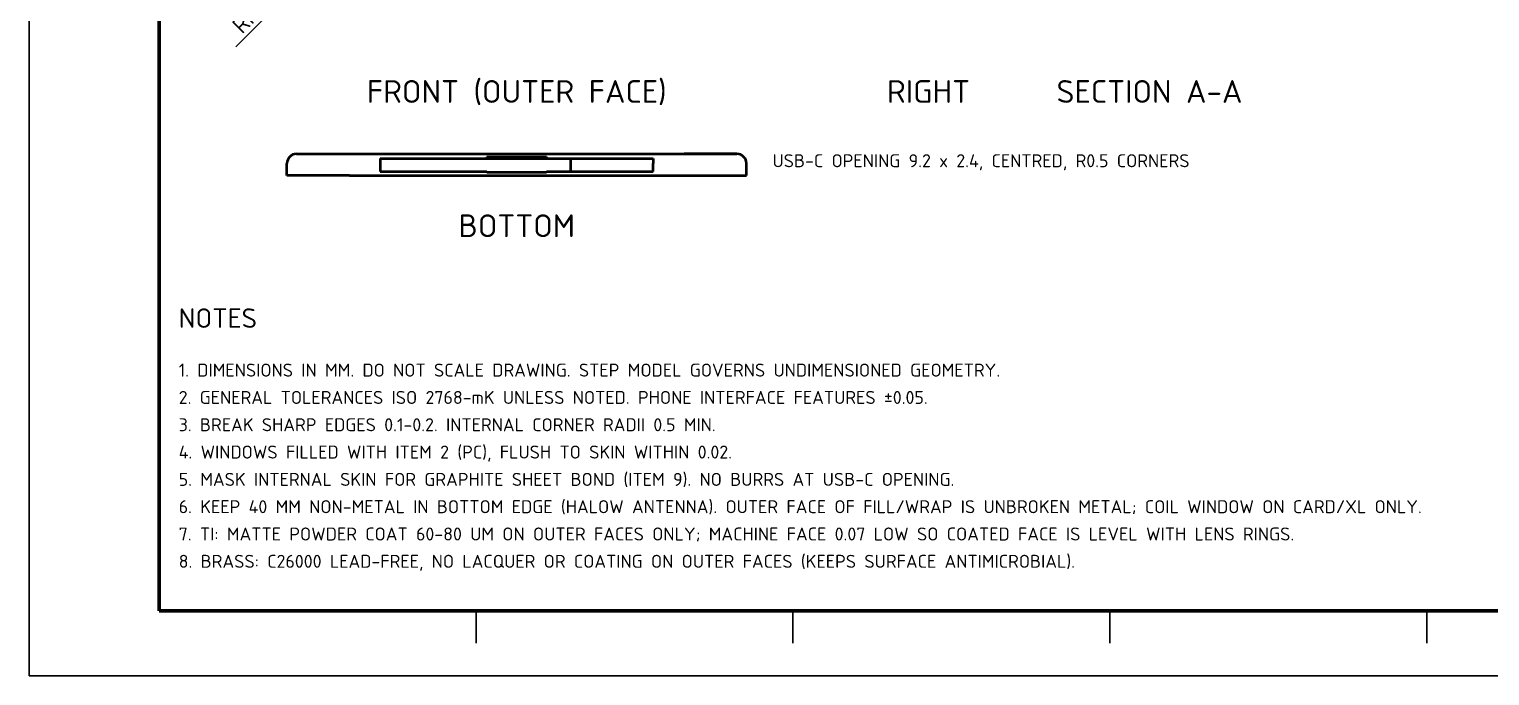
# Model space of a CAD drawing. Header units: millimetres. Extents: x 0 to 420, y 0 to 297.
# Drawn here: x 0 to 224.7, y 0 to 99.4 of the extents above; entities that cross this region are included whole.
import ezdxf
from ezdxf.enums import TextEntityAlignment as Align

# ---------------------------------------------------------------- set-up
doc = ezdxf.new("R2010")
doc.units = ezdxf.units.MM
doc.header["$LTSCALE"] = 0.4
for name, color, linetype, lineweight in [('BORDER', 7, 'CONTINUOUS', 70), ('DIM', 4, 'CONTINUOUS', 18), ('OUTLINE', 7, 'CONTINUOUS', 50), ('TEXT', 7, 'CONTINUOUS', 25), ('TITLE', 7, 'CONTINUOUS', 35)]:
    doc.layers.add(name, color=color, linetype=linetype, lineweight=lineweight)
doc.styles.add('KHENSU', font='isocpeur.ttf')
doc.dimstyles.new('KHENSU', dxfattribs={"dimtxt": 2.5, "dimasz": 2, "dimexe": 1, "dimexo": 0.8, "dimgap": 0.6, "dimtad": 1, "dimdsep": 46, "dimtxsty": 'KHENSU', "dimcen": -1.5, "dimclrd": 4, "dimclre": 4, "dimclrt": 7, "dimazin": 3, "dimtfac": 1, "dimtmove": 2, "dimatfit": 3})

msp = doc.modelspace()

# ---------------------------------------------------------------- linework, layer by layer
at = {"layer": 'BORDER'}
msp.add_lwpolyline([(20, 10), (410, 10), (410, 287), (20, 287)], close=True, dxfattribs=at)
at = {"layer": 'OUTLINE'}
for p, q in [((39.65, 76.95), (39.65, 78.765)), ((49.25, 80.25), (100.75, 80.25)), ((54, 79.55), (70.4, 79.55)), ((54, 78.765), (54, 77.55)), ((70.4, 79.8), (79.6, 79.8)), ((70.4, 79.55), (79.6, 79.55)), ((79.6, 79.55), (96, 79.55)), ((83.35, 77.55), (83.35, 79.55)), ((96, 77.55), (96, 78.765)), ((110.35, 76.95), (110.35, 78.765)), ((49.25, 76.95), (100.75, 76.95)), ((54, 77.55), (70.4, 77.55)), ((70.4, 77.4), (70.4, 77.55)), ((79.6, 77.4), (70.4, 77.4)), ((79.6, 77.55), (96, 77.55)), ((79.6, 77.55), (79.6, 77.4))]:
    msp.add_line(p, q, dxfattribs=at)
for points in [[(41.135, 80.25), (41.397, 80.25), (41.659, 80.25), (41.92, 80.25), (42.182, 80.25), (42.444, 80.25), (42.706, 80.25), (42.967, 80.25), (43.229, 80.25), (43.491, 80.25), (43.753, 80.25), (44.015, 80.25), (44.276, 80.25), (44.538, 80.25), (44.8, 80.25), (45.062, 80.25), (45.323, 80.25), (45.585, 80.25), (45.847, 80.25), (46.109, 80.25), (46.37, 80.25), (46.632, 80.25), (46.894, 80.25), (47.156, 80.25), (47.418, 80.25), (47.679, 80.25), (47.941, 80.25), (48.203, 80.25), (48.465, 80.25), (48.726, 80.25), (48.988, 80.25), (49.25, 80.25)], [(54, 79.55), (54, 79.525), (54, 79.499), (54, 79.474), (54, 79.449), (54, 79.423), (54, 79.398), (54, 79.373), (54, 79.347), (54, 79.322), (54, 79.297), (54, 79.271), (54, 79.246), (54, 79.221), (54, 79.195), (54, 79.17), (54, 79.145), (54, 79.12), (54, 79.094), (54, 79.069), (54, 79.044), (54, 79.018), (54, 78.993), (54, 78.968), (54, 78.942), (54, 78.917), (54, 78.892), (54, 78.866), (54, 78.841), (54, 78.816), (54, 78.79), (54, 78.765)], [(70.4, 79.8), (70.4, 79.792), (70.4, 79.784), (70.4, 79.776), (70.4, 79.768), (70.4, 79.76), (70.4, 79.752), (70.4, 79.744), (70.4, 79.735), (70.4, 79.727), (70.4, 79.719), (70.4, 79.711), (70.4, 79.703), (70.4, 79.695), (70.4, 79.687), (70.4, 79.679), (70.4, 79.671), (70.4, 79.663), (70.4, 79.655), (70.4, 79.647), (70.4, 79.639), (70.4, 79.631), (70.4, 79.623), (70.4, 79.615), (70.4, 79.606), (70.4, 79.598), (70.4, 79.59), (70.4, 79.582), (70.4, 79.574), (70.4, 79.566), (70.4, 79.558), (70.4, 79.55)], [(79.6, 79.8), (79.6, 79.792), (79.6, 79.784), (79.6, 79.776), (79.6, 79.768), (79.6, 79.76), (79.6, 79.752), (79.6, 79.744), (79.6, 79.735), (79.6, 79.727), (79.6, 79.719), (79.6, 79.711), (79.6, 79.703), (79.6, 79.695), (79.6, 79.687), (79.6, 79.679), (79.6, 79.671), (79.6, 79.663), (79.6, 79.655), (79.6, 79.647), (79.6, 79.639), (79.6, 79.631), (79.6, 79.623), (79.6, 79.615), (79.6, 79.606), (79.6, 79.598), (79.6, 79.59), (79.6, 79.582), (79.6, 79.574), (79.6, 79.566), (79.6, 79.558), (79.6, 79.55)], [(96, 79.55), (96, 79.525), (96, 79.499), (96, 79.474), (96, 79.449), (96, 79.423), (96, 79.398), (96, 79.373), (96, 79.347), (96, 79.322), (96, 79.297), (96, 79.271), (96, 79.246), (96, 79.221), (96, 79.195), (96, 79.17), (96, 79.145), (96, 79.12), (96, 79.094), (96, 79.069), (96, 79.044), (96, 79.018), (96, 78.993), (96, 78.968), (96, 78.942), (96, 78.917), (96, 78.892), (96, 78.866), (96, 78.841), (96, 78.816), (96, 78.79), (96, 78.765)], [(100.75, 80.25), (101.012, 80.25), (101.274, 80.25), (101.535, 80.25), (101.797, 80.25), (102.059, 80.25), (102.321, 80.25), (102.582, 80.25), (102.844, 80.25), (103.106, 80.25), (103.368, 80.25), (103.63, 80.25), (103.891, 80.25), (104.153, 80.25), (104.415, 80.25), (104.677, 80.25), (104.938, 80.25), (105.2, 80.25), (105.462, 80.25), (105.724, 80.25), (105.985, 80.25), (106.247, 80.25), (106.509, 80.25), (106.771, 80.25), (107.033, 80.25), (107.294, 80.25), (107.556, 80.25), (107.818, 80.25), (108.08, 80.25), (108.341, 80.25), (108.603, 80.25), (108.865, 80.25)], [(108.865, 80.25), (108.603, 80.25), (108.341, 80.25), (108.08, 80.25), (107.818, 80.25), (107.556, 80.25), (107.294, 80.25), (107.033, 80.25), (106.771, 80.25), (106.509, 80.25), (106.247, 80.25), (105.985, 80.25), (105.724, 80.25), (105.462, 80.25), (105.2, 80.25), (104.938, 80.25), (104.677, 80.25), (104.415, 80.25), (104.153, 80.25), (103.891, 80.25), (103.63, 80.25), (103.368, 80.25), (103.106, 80.25), (102.844, 80.25), (102.582, 80.25), (102.321, 80.25), (102.059, 80.25), (101.797, 80.25), (101.535, 80.25), (101.274, 80.25), (101.012, 80.25), (100.75, 80.25)], [(49.25, 76.95), (48.94, 76.95), (48.631, 76.95), (48.321, 76.95), (48.011, 76.95), (47.702, 76.95), (47.392, 76.95), (47.082, 76.95), (46.773, 76.95), (46.463, 76.95), (46.153, 76.95), (45.844, 76.95), (45.534, 76.95), (45.224, 76.95), (44.915, 76.95), (44.605, 76.95), (44.295, 76.95), (43.985, 76.95), (43.676, 76.95), (43.366, 76.95), (43.056, 76.95), (42.747, 76.95), (42.437, 76.95), (42.127, 76.95), (41.818, 76.95), (41.508, 76.95), (41.198, 76.95), (40.889, 76.95), (40.579, 76.95), (40.269, 76.95), (39.96, 76.95), (39.65, 76.95)], [(100.75, 76.95), (101.06, 76.95), (101.369, 76.95), (101.679, 76.95), (101.989, 76.95), (102.298, 76.95), (102.608, 76.95), (102.918, 76.95), (103.227, 76.95), (103.537, 76.95), (103.847, 76.95), (104.156, 76.95), (104.466, 76.95), (104.776, 76.95), (105.085, 76.95), (105.395, 76.95), (105.705, 76.95), (106.015, 76.95), (106.324, 76.95), (106.634, 76.95), (106.944, 76.95), (107.253, 76.95), (107.563, 76.95), (107.873, 76.95), (108.182, 76.95), (108.492, 76.95), (108.802, 76.95), (109.111, 76.95), (109.421, 76.95), (109.731, 76.95), (110.04, 76.95), (110.35, 76.95)]]:
    msp.add_lwpolyline(points, dxfattribs=at)
for centre, start, end in [((41.135, 78.765), 90, 180), ((108.865, 78.765), 0, 90), ((108.865, 78.765), 0, 90)]:
    msp.add_arc(centre, 1.485, start, end, dxfattribs=at)
at = {"layer": 'TITLE'}
for p, q in [((68.75, 10), (68.75, 5)), ((117.5, 10), (117.5, 5)), ((166.25, 10), (166.25, 5)), ((215, 10), (215, 5))]:
    msp.add_line(p, q, dxfattribs=at)
msp.add_lwpolyline([(0, 0), (420, 0), (420, 297), (0, 297)], close=True, dxfattribs=at)

# ---------------------------------------------------------------- texts
at = {"layer": 'TEXT', "style": 'KHENSU'}
for s, p in [('FRONT (OUTER FACE)', (75, 91.6)), ('RIGHT', (138.35, 91.6)), ('SECTION A-A', (172.35, 91.6)), ('BOTTOM', (75, 70.95))]:
    msp.add_text(s, height=3.5, dxfattribs=at).set_placement(p, align=Align.TOP_CENTER)
for s, height, p in [('USB-C OPENING 9.2 x 2.4, CENTRED, R0.5 CORNERS', 2, (114.35, 77.6)), ('NOTES', 3, (23, 52.6)), ('1. DIMENSIONS IN MM. DO NOT SCALE DRAWING. STEP MODEL GOVERNS UNDIMENSIONED GEOMETRY.', 2, (23, 45.4)), ('2. GENERAL TOLERANCES ISO 2768-mK UNLESS NOTED. PHONE INTERFACE FEATURES %%p0.05.', 2, (23, 41.2)), ('3. BREAK SHARP EDGES 0.1-0.2. INTERNAL CORNER RADII 0.5 MIN.', 2, (23, 37)), ('4. WINDOWS FILLED WITH ITEM 2 (PC), FLUSH TO SKIN WITHIN 0.02.', 2, (23, 32.8)), ('5. MASK INTERNAL SKIN FOR GRAPHITE SHEET BOND (ITEM 9). NO BURRS AT USB-C OPENING.', 2, (23, 28.6)), ('6. KEEP 40 MM NON-METAL IN BOTTOM EDGE (HALOW ANTENNA). OUTER FACE OF FILL/WRAP IS UNBROKEN METAL; COIL WINDOW ON CARD/XL ONLY.', 2, (23, 24.4)), ('7. TI: MATTE POWDER COAT 60-80 UM ON OUTER FACES ONLY; MACHINE FACE 0.07 LOW SO COATED FACE IS LEVEL WITH LENS RINGS.', 2, (23, 20.2)), ('8. BRASS: C26000 LEAD-FREE, NO LACQUER OR COATING ON OUTER FACES (KEEPS SURFACE ANTIMICROBIAL).', 2, (23, 16))]:
    msp.add_text(s, height=height, dxfattribs=at).set_placement(p, align=Align.BOTTOM_LEFT)

# ---------------------------------------------------------------- dimensions: what is measured, and where the dimension line sits
at = {"layer": 'DIM'}
msp.add_radius_dim(center=(49.25, 114.2), mpoint=(42.462, 107.412), text='R<>', dimstyle='KHENSU', override={"dimlfac": 1}, dxfattribs=at).render()

doc.saveas('drawing.dxf')
